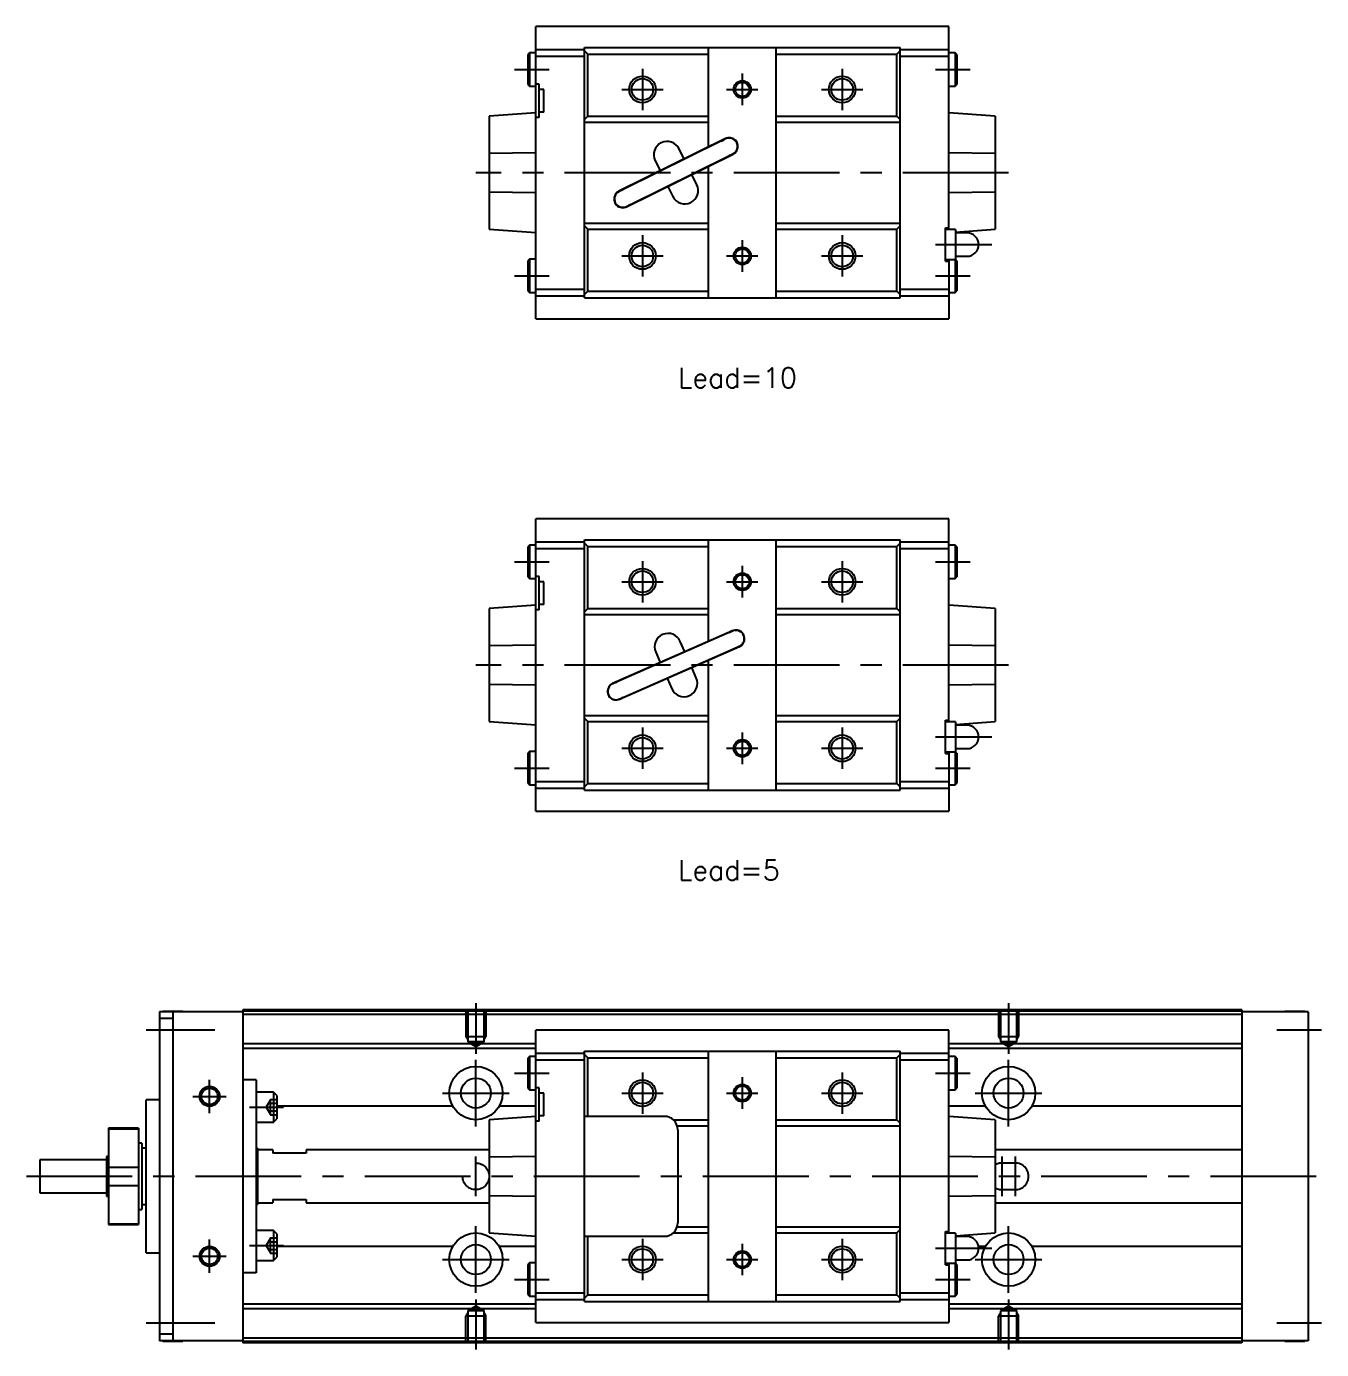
# Model space of a CAD drawing. Extents: x -1 to 371, y -8 to 379.
# Drawn here: x 86.6 to 281.1, y 179.9 to 378.5 of the extents above; entities that cross this region are included whole.
import ezdxf

# ---------------------------------------------------------------- set-up
doc = ezdxf.new("R2010")
doc.units = 0
doc.header["$LTSCALE"] = 0.5
doc.linetypes.add('CENTER', pattern=[50.8, 31.75, -6.35, 6.35, -6.35])
doc.linetypes.add('DASHED', pattern=[19.05, 12.7, -6.35])
for name, color, linetype in [('MSM_CENTER', 1, 'CENTER'), ('MSM_CONTINUOUS', 7, 'CONTINUOUS'), ('MSM_DASHED', 4, 'DASHED'), ('MSM_NARROW', 5, 'CONTINUOUS'), ('MSM_PART_NUMBER', 7, 'CONTINUOUS')]:
    doc.layers.add(name, color=color, linetype=linetype)
doc.styles.get("Standard").update_dxf_attribs({"font": 'txt.shx', "height": 1, "bigfont": 'bigfont.shx'})

msp = doc.modelspace()

# ---------------------------------------------------------------- linework, layer by layer
at = {"layer": 'MSM_CENTER'}
for p, q in [((159.91, 372.06), (165.11, 372.06)), ((179.11, 372.16), (179.11, 365.96)), ((194.11, 371.43), (194.11, 366.7)), ((209.11, 372.16), (209.11, 365.96)), ((223.11, 372.06), (228.31, 372.06)), ((176.01, 369.06), (182.21, 369.06)), ((191.74, 369.06), (196.47, 369.06)), ((206.01, 369.06), (212.21, 369.06)), ((234.11, 356.56), (154.11, 356.56)), ((179.11, 347.16), (179.11, 340.96)), ((194.11, 346.43), (194.11, 341.7)), ((209.11, 347.16), (209.11, 340.96)), ((223.11, 345.76), (231.61, 345.76)), ((176.01, 344.06), (182.21, 344.06)), ((191.74, 344.06), (196.47, 344.06)), ((206.01, 344.06), (212.21, 344.06)), ((159.91, 341.06), (165.11, 341.06)), ((223.11, 341.06), (228.31, 341.06)), ((159.91, 298.16), (165.11, 298.16)), ((179.11, 298.26), (179.11, 292.06)), ((209.11, 298.26), (209.11, 292.06)), ((223.11, 298.16), (228.31, 298.16)), ((194.11, 297.53), (194.11, 292.8)), ((176.01, 295.16), (182.21, 295.16)), ((191.74, 295.16), (196.47, 295.16)), ((206.01, 295.16), (212.21, 295.16)), ((234.11, 282.66), (154.11, 282.66)), ((179.11, 273.26), (179.11, 267.06)), ((194.11, 272.53), (194.11, 267.8)), ((209.11, 273.26), (209.11, 267.06)), ((176.01, 270.16), (182.21, 270.16)), ((191.74, 270.16), (196.47, 270.16)), ((206.01, 270.16), (212.21, 270.16)), ((223.11, 271.86), (231.61, 271.86)), ((159.91, 267.16), (165.11, 267.16)), ((223.11, 267.16), (228.31, 267.16)), ((154.11, 231.91), (154.11, 224.28)), ((234.11, 231.91), (234.11, 224.28)), ((104.61, 227.91), (114.91, 227.91)), ((274.41, 227.91), (281.11, 227.91)), ((154.11, 213.41), (154.11, 223.41)), ((234.11, 213.41), (234.11, 223.41)), ((159.91, 221.41), (165.11, 221.41)), ((179.11, 221.51), (179.11, 215.31)), ((194.11, 220.78), (194.11, 216.05)), ((209.11, 221.51), (209.11, 215.31)), ((223.11, 221.41), (228.31, 221.41)), ((114.11, 215.41), (114.11, 220.41)), ((111.61, 217.91), (116.61, 217.91)), ((149.11, 218.41), (159.11, 218.41)), ((176.01, 218.41), (182.21, 218.41)), ((191.74, 218.41), (196.47, 218.41)), ((206.01, 218.41), (212.21, 218.41)), ((229.11, 218.41), (239.11, 218.41)), ((120.11, 216.3), (125.21, 216.3)), ((154.11, 202.91), (154.11, 208.91)), ((233.11, 208.91), (233.11, 202.91)), ((235.11, 208.91), (235.11, 202.91)), ((86.61, 205.91), (281.11, 205.91)), ((154.11, 188.41), (154.11, 198.41)), ((234.11, 188.41), (234.11, 198.41)), ((114.11, 191.41), (114.11, 196.41)), ((120.11, 195.52), (125.21, 195.52)), ((179.11, 196.51), (179.11, 190.31)), ((194.11, 195.78), (194.11, 191.05)), ((209.11, 196.51), (209.11, 190.31)), ((223.11, 195.11), (231.61, 195.11)), ((111.61, 193.91), (116.61, 193.91)), ((149.11, 193.41), (159.11, 193.41)), ((176.01, 193.41), (182.21, 193.41)), ((191.74, 193.41), (196.47, 193.41)), ((206.01, 193.41), (212.21, 193.41)), ((229.11, 193.41), (239.11, 193.41)), ((159.91, 190.41), (165.11, 190.41)), ((223.11, 190.41), (228.31, 190.41)), ((154.11, 187.42), (154.11, 179.91)), ((234.11, 187.42), (234.11, 179.91)), ((104.61, 183.91), (114.91, 183.91)), ((274.41, 183.91), (281.11, 183.91))]:
    msp.add_line(p, q, dxfattribs=at)
at = {"layer": 'MSM_CONTINUOUS'}
for p, q in [((225.11, 378.51), (163.11, 378.51)), ((163.11, 334.61), (163.11, 378.51)), ((225.11, 348.01), (225.11, 378.51)), ((170.41, 337.76), (170.41, 375.36)), ((170.41, 375.36), (217.81, 375.36)), ((189.01, 375.36), (189.01, 360.41)), ((199.21, 337.76), (199.21, 375.36)), ((217.81, 337.76), (217.81, 375.36)), ((162.16, 374.56), (161.91, 374.31)), ((161.91, 374.31), (161.91, 369.81)), ((163.11, 374.56), (162.16, 374.56)), ((162.16, 374.56), (162.16, 369.56)), ((163.11, 375.06), (170.41, 375.06)), ((163.11, 374.06), (170.41, 374.06)), ((170.91, 374.36), (170.41, 374.86)), ((170.91, 365.06), (170.91, 374.36)), ((170.91, 374.36), (189.01, 374.36)), ((199.21, 374.36), (217.31, 374.36)), ((217.81, 374.86), (217.31, 374.36)), ((217.31, 365.06), (217.31, 374.36)), ((217.81, 375.06), (225.11, 375.06)), ((217.81, 374.06), (225.11, 374.06)), ((226.06, 374.56), (225.11, 374.56)), ((226.06, 374.56), (226.06, 369.56)), ((226.31, 374.31), (226.06, 374.56)), ((226.31, 374.31), (226.31, 369.81)), ((161.91, 369.81), (162.16, 369.56)), ((162.16, 369.56), (163.11, 369.56)), ((163.61, 369.86), (163.11, 369.86)), ((163.61, 364.86), (163.61, 369.86)), ((225.11, 369.56), (226.06, 369.56)), ((226.06, 369.56), (226.31, 369.81)), ((164.31, 369.06), (163.61, 369.06)), ((164.31, 365.66), (164.31, 369.06)), ((163.11, 365.56), (156.11, 365.06)), ((164.31, 365.66), (163.61, 365.66)), ((232.11, 365.06), (225.11, 365.56)), ((156.11, 365.06), (156.11, 348.06)), ((163.61, 364.86), (163.11, 364.86)), ((170.41, 364.56), (170.91, 365.06)), ((170.41, 364.16), (189.01, 364.16)), ((170.91, 365.06), (189.01, 365.06)), ((199.21, 365.06), (217.31, 365.06)), ((199.21, 364.16), (217.81, 364.16)), ((217.31, 365.06), (217.81, 364.56)), ((232.11, 365.06), (232.11, 348.06)), ((191.58, 361.68), (175.58, 353.78)), ((191.6, 361.63), (191.29, 361.48)), ((163.11, 359.52), (156.11, 359.43)), ((190.87, 361.27), (176.34, 354.09)), ((185.37, 358.61), (184.62, 360.14)), ((190.87, 361.27), (191.2, 361.4)), ((232.11, 359.43), (225.11, 359.52)), ((176.73, 351.45), (192.73, 359.35)), ((177.44, 351.85), (191.98, 359.03)), ((181.03, 358.37), (181.79, 356.84)), ((189.01, 357.51), (189.01, 337.76)), ((192.28, 359.22), (191.98, 359.03)), ((192.39, 359.23), (192.71, 359.39)), ((187.28, 354.76), (186.52, 356.28)), ((156.11, 353.69), (163.11, 353.6)), ((175.92, 353.89), (175.6, 353.73)), ((176.03, 353.9), (176.34, 354.09)), ((182.94, 354.51), (183.69, 352.99)), ((225.11, 353.6), (232.11, 353.69)), ((176.71, 351.49), (177.02, 351.64)), ((177.11, 351.72), (177.44, 351.85)), ((156.11, 348.06), (163.11, 347.56)), ((170.41, 348.96), (189.01, 348.96)), ((170.91, 348.06), (170.41, 348.56)), ((170.91, 348.06), (189.01, 348.06)), ((170.91, 338.76), (170.91, 348.06)), ((199.21, 348.96), (217.81, 348.96)), ((199.21, 348.06), (217.31, 348.06)), ((217.81, 348.56), (217.31, 348.06)), ((217.31, 338.76), (217.31, 348.06)), ((224.61, 348.26), (225.11, 348.26)), ((224.61, 343.26), (224.61, 348.26)), ((226.11, 348.01), (224.61, 348.01)), ((226.11, 347.63), (232.11, 348.06)), ((226.11, 348.01), (226.11, 343.51)), ((227.86, 347.51), (226.11, 347.51)), ((226.11, 344.01), (227.86, 344.01)), ((162.16, 343.56), (161.91, 343.31)), ((161.91, 343.31), (161.91, 338.81)), ((162.16, 343.56), (162.16, 338.56)), ((163.11, 343.56), (162.16, 343.56)), ((224.61, 343.51), (226.11, 343.51)), ((224.61, 343.26), (225.11, 343.26)), ((225.11, 343.51), (225.11, 334.61)), ((226.06, 343.51), (226.06, 338.56)), ((226.31, 343.31), (226.11, 343.51)), ((226.31, 343.31), (226.31, 338.81)), ((161.91, 338.81), (162.16, 338.56)), ((162.16, 338.56), (163.11, 338.56)), ((163.11, 339.06), (170.41, 339.06)), ((163.11, 338.06), (170.41, 338.06)), ((170.41, 338.26), (170.91, 338.76)), ((170.41, 337.76), (217.81, 337.76)), ((170.91, 338.76), (189.01, 338.76)), ((199.21, 338.76), (217.31, 338.76)), ((217.31, 338.76), (217.81, 338.26)), ((217.81, 339.06), (225.11, 339.06)), ((217.81, 338.06), (225.11, 338.06)), ((225.11, 338.56), (226.06, 338.56)), ((226.06, 338.56), (226.31, 338.81)), ((163.11, 334.61), (225.11, 334.61)), ((225.11, 304.61), (163.11, 304.61)), ((163.11, 260.71), (163.11, 304.61)), ((225.11, 274.11), (225.11, 304.61)), ((162.16, 300.66), (161.91, 300.41)), ((161.91, 300.41), (161.91, 295.91)), ((163.11, 300.66), (162.16, 300.66)), ((162.16, 300.66), (162.16, 295.66)), ((163.11, 301.16), (170.41, 301.16)), ((163.11, 300.16), (170.41, 300.16)), ((170.41, 263.86), (170.41, 301.46)), ((170.41, 301.46), (217.81, 301.46)), ((170.91, 300.46), (170.41, 300.96)), ((170.91, 291.16), (170.91, 300.46)), ((170.91, 300.46), (189.01, 300.46)), ((189.01, 301.46), (189.01, 286.21)), ((199.21, 263.86), (199.21, 301.46)), ((199.21, 300.46), (217.31, 300.46)), ((217.81, 300.96), (217.31, 300.46)), ((217.31, 291.16), (217.31, 300.46)), ((217.81, 263.86), (217.81, 301.46)), ((217.81, 301.16), (225.11, 301.16)), ((217.81, 300.16), (225.11, 300.16)), ((226.06, 300.66), (225.11, 300.66)), ((226.06, 300.66), (226.06, 295.66)), ((226.31, 300.41), (226.06, 300.66)), ((226.31, 300.41), (226.31, 295.91)), ((163.61, 295.96), (163.11, 295.96)), ((163.61, 290.96), (163.61, 295.96)), ((161.91, 295.91), (162.16, 295.66)), ((162.16, 295.66), (163.11, 295.66)), ((164.31, 295.16), (163.61, 295.16)), ((164.31, 291.76), (164.31, 295.16)), ((225.11, 295.66), (226.06, 295.66)), ((226.06, 295.66), (226.31, 295.91)), ((163.11, 291.66), (156.11, 291.16)), ((156.11, 291.16), (156.11, 274.16)), ((163.61, 290.96), (163.11, 290.96)), ((164.31, 291.76), (163.61, 291.76)), ((170.41, 290.66), (170.91, 291.16)), ((170.41, 290.26), (189.01, 290.26)), ((170.91, 291.16), (189.01, 291.16)), ((199.21, 291.16), (217.31, 291.16)), ((199.21, 290.26), (217.81, 290.26)), ((217.31, 291.16), (217.81, 290.66)), ((232.11, 291.16), (225.11, 291.66)), ((232.11, 291.16), (232.11, 274.16)), ((192.63, 287.8), (174.63, 279.9)), ((191.9, 287.43), (175.4, 280.18)), ((185.46, 284.66), (184.78, 286.21)), ((192.65, 287.76), (192.33, 287.61)), ((163.11, 285.62), (156.11, 285.53)), ((175.68, 277.52), (193.68, 285.42)), ((176.41, 277.9), (192.91, 285.14)), ((181.12, 284.6), (181.8, 283.05)), ((193.33, 285.32), (193.66, 285.47)), ((232.11, 285.53), (225.11, 285.62)), ((187.19, 280.72), (186.51, 282.27)), ((189.01, 283.37), (189.01, 263.86)), ((182.85, 280.67), (183.53, 279.11)), ((156.11, 279.79), (163.11, 279.7)), ((174.98, 280), (174.65, 279.86)), ((225.11, 279.7), (232.11, 279.79)), ((175.66, 277.57), (175.98, 277.71)), ((156.11, 274.16), (163.11, 273.66)), ((170.41, 275.06), (189.01, 275.06)), ((170.91, 274.16), (170.41, 274.66)), ((170.91, 274.16), (189.01, 274.16)), ((170.91, 264.86), (170.91, 274.16)), ((199.21, 275.06), (217.81, 275.06)), ((199.21, 274.16), (217.31, 274.16)), ((217.81, 274.66), (217.31, 274.16)), ((217.31, 264.86), (217.31, 274.16)), ((224.61, 274.36), (225.11, 274.36)), ((224.61, 269.36), (224.61, 274.36)), ((226.11, 274.11), (224.61, 274.11)), ((226.11, 273.73), (232.11, 274.16)), ((226.11, 274.11), (226.11, 269.61)), ((227.86, 273.61), (226.11, 273.61)), ((226.11, 270.11), (227.86, 270.11)), ((162.16, 269.66), (161.91, 269.41)), ((161.91, 269.41), (161.91, 264.91)), ((162.16, 269.66), (162.16, 264.66)), ((163.11, 269.66), (162.16, 269.66)), ((224.61, 269.61), (226.11, 269.61)), ((224.61, 269.36), (225.11, 269.36)), ((225.11, 269.61), (225.11, 260.71)), ((226.06, 269.61), (226.06, 264.66)), ((226.31, 269.41), (226.11, 269.61)), ((226.31, 269.41), (226.31, 264.91)), ((161.91, 264.91), (162.16, 264.66)), ((162.16, 264.66), (163.11, 264.66)), ((163.11, 265.16), (170.41, 265.16)), ((163.11, 264.16), (170.41, 264.16)), ((170.41, 264.36), (170.91, 264.86)), ((170.91, 264.86), (189.01, 264.86)), ((199.21, 264.86), (217.31, 264.86)), ((217.31, 264.86), (217.81, 264.36)), ((217.81, 265.16), (225.11, 265.16)), ((217.81, 264.16), (225.11, 264.16)), ((225.11, 264.66), (226.06, 264.66)), ((226.06, 264.66), (226.31, 264.91)), ((170.41, 263.86), (217.81, 263.86)), ((163.11, 260.71), (225.11, 260.71)), ((119.11, 230.61), (106.61, 230.61)), ((106.61, 230.61), (106.61, 181.21)), ((107.11, 230.61), (107.11, 230.66)), ((110.11, 230.66), (107.11, 230.66)), ((108.61, 230.61), (108.61, 181.21)), ((110.11, 230.61), (110.11, 230.66)), ((119.11, 230.91), (119.11, 180.91)), ((269.11, 230.91), (119.11, 230.91)), ((269.11, 230.71), (119.11, 230.71)), ((269.11, 230.91), (269.11, 180.91)), ((279.11, 230.61), (269.11, 230.61)), ((275.61, 230.61), (275.61, 230.66)), ((278.61, 230.66), (275.61, 230.66)), ((278.61, 230.61), (278.61, 230.66)), ((279.11, 230.61), (279.11, 181.21)), ((108.61, 229.61), (106.61, 229.61)), ((269.11, 230.21), (119.11, 230.21)), ((225.11, 227.86), (163.11, 227.86)), ((163.11, 183.96), (163.11, 227.86)), ((225.11, 197.36), (225.11, 227.86)), ((163.11, 225.81), (119.11, 225.81)), ((163.11, 225.11), (119.11, 225.11)), ((170.41, 224.71), (217.81, 224.71)), ((170.41, 187.11), (170.41, 224.71)), ((189.01, 224.71), (189.01, 187.11)), ((199.21, 187.11), (199.21, 224.71)), ((217.81, 187.11), (217.81, 224.71)), ((269.11, 225.81), (225.11, 225.81)), ((269.11, 225.11), (225.11, 225.11)), ((162.16, 223.91), (161.91, 223.66)), ((161.91, 223.66), (161.91, 219.16)), ((163.11, 223.91), (162.16, 223.91)), ((162.16, 223.91), (162.16, 218.91)), ((163.11, 224.41), (170.41, 224.41)), ((163.11, 223.41), (170.41, 223.41)), ((170.91, 223.71), (170.41, 224.21)), ((170.91, 223.71), (189.01, 223.71)), ((170.91, 214.91), (170.91, 223.71)), ((199.21, 223.71), (217.31, 223.71)), ((217.81, 224.21), (217.31, 223.71)), ((217.31, 214.41), (217.31, 223.71)), ((217.81, 224.41), (225.11, 224.41)), ((217.81, 223.41), (225.11, 223.41)), ((226.06, 223.91), (225.11, 223.91)), ((226.06, 223.91), (226.06, 218.91)), ((226.31, 223.66), (226.06, 223.91)), ((226.31, 223.66), (226.31, 219.16)), ((121.11, 220.41), (119.11, 220.41)), ((121.11, 220.41), (121.11, 191.41)), ((123.71, 218.55), (121.11, 218.55)), ((123.71, 218.55), (123.71, 214.05)), ((124.21, 218.05), (123.71, 218.55)), ((161.91, 219.16), (162.16, 218.91)), ((162.16, 218.91), (163.11, 218.91)), ((163.61, 219.21), (163.11, 219.21)), ((163.61, 214.21), (163.61, 219.21)), ((225.11, 218.91), (226.06, 218.91)), ((226.06, 218.91), (226.31, 219.16)), ((106.61, 217.41), (104.61, 217.41)), ((104.61, 194.41), (104.61, 217.41)), ((124.21, 218.05), (124.21, 214.55)), ((164.31, 218.41), (163.61, 218.41)), ((164.31, 215.01), (164.31, 218.41)), ((123.71, 214.05), (124.21, 214.55)), ((150.62, 216.45), (124.21, 216.45)), ((163.11, 214.91), (156.11, 214.41)), ((163.11, 216.45), (157.59, 216.45)), ((164.31, 215.01), (163.61, 215.01)), ((182.41, 214.91), (170.41, 214.91)), ((230.62, 216.45), (225.11, 216.45)), ((232.11, 214.41), (225.11, 214.91)), ((269.11, 216.45), (237.59, 216.45)), ((103.41, 213.16), (98.91, 213.16)), ((98.91, 213.16), (98.91, 198.66)), ((98.91, 213.03), (103.41, 213.03)), ((103.41, 213.16), (103.41, 198.66)), ((121.11, 214.05), (123.71, 214.05)), ((156.11, 214.41), (156.11, 197.41)), ((163.61, 214.21), (163.11, 214.21)), ((183.73, 214.41), (189.01, 214.41)), ((184.31, 213.51), (189.01, 213.51)), ((184.41, 212.91), (184.41, 198.91)), ((199.21, 214.41), (217.31, 214.41)), ((199.21, 213.51), (217.81, 213.51)), ((217.31, 214.41), (217.81, 213.91)), ((232.11, 214.41), (232.11, 197.41)), ((103.91, 210.91), (103.41, 210.91)), ((103.91, 210.91), (103.91, 200.91)), ((98.61, 208.91), (98.61, 202.91)), ((98.91, 208.91), (98.61, 208.91)), ((104.61, 210.16), (103.91, 210.16)), ((121.31, 210.16), (121.11, 210.16)), ((121.31, 210.16), (121.31, 201.66)), ((123.61, 209.91), (121.31, 209.91)), ((123.61, 209.91), (123.61, 209.41)), ((128.61, 209.41), (123.61, 209.41)), ((128.61, 209.91), (128.61, 209.41)), ((156.11, 209.91), (128.61, 209.91)), ((163.11, 208.87), (156.11, 208.78)), ((232.11, 208.78), (225.11, 208.87)), ((269.11, 209.91), (232.11, 209.91)), ((88.61, 208.41), (88.61, 203.41)), ((98.61, 208.41), (88.61, 208.41)), ((98.91, 207.28), (103.41, 207.28)), ((88.61, 203.41), (98.61, 203.41)), ((98.61, 202.91), (98.91, 202.91)), ((98.91, 204.55), (103.41, 204.55)), ((156.11, 203.04), (163.11, 202.95)), ((225.11, 202.95), (232.11, 203.04)), ((103.41, 200.91), (103.91, 200.91)), ((103.91, 201.66), (104.61, 201.66)), ((121.11, 201.66), (121.31, 201.66)), ((121.31, 201.91), (123.61, 201.91)), ((123.61, 202.41), (128.61, 202.41)), ((123.61, 202.41), (123.61, 201.91)), ((128.61, 202.41), (128.61, 201.91)), ((128.61, 201.91), (156.11, 201.91)), ((232.11, 201.91), (269.11, 201.91)), ((98.91, 198.79), (103.41, 198.79)), ((98.91, 198.66), (103.41, 198.66)), ((123.71, 197.77), (121.11, 197.77)), ((123.71, 197.77), (123.71, 193.27)), ((124.21, 197.27), (123.71, 197.77)), ((124.21, 197.27), (124.21, 193.77)), ((156.11, 197.41), (163.11, 196.91)), ((170.41, 196.91), (182.41, 196.91)), ((170.91, 188.11), (170.91, 196.91)), ((183.73, 197.41), (189.01, 197.41)), ((184.31, 198.31), (189.01, 198.31)), ((199.21, 198.31), (217.81, 198.31)), ((199.21, 197.41), (217.31, 197.41)), ((217.81, 197.91), (217.31, 197.41)), ((217.31, 188.11), (217.31, 197.41)), ((224.61, 197.61), (225.11, 197.61)), ((224.61, 192.61), (224.61, 197.61)), ((226.11, 197.36), (224.61, 197.36)), ((226.11, 196.98), (232.11, 197.41)), ((226.11, 197.36), (226.11, 192.86)), ((227.86, 196.86), (226.11, 196.86)), ((150.62, 195.37), (124.21, 195.37)), ((163.11, 195.37), (157.59, 195.37)), ((230.62, 195.37), (229.59, 195.37)), ((269.11, 195.37), (237.59, 195.37)), ((104.61, 194.41), (106.61, 194.41)), ((121.11, 193.27), (123.71, 193.27)), ((123.71, 193.27), (124.21, 193.77)), ((162.16, 192.91), (161.91, 192.66)), ((161.91, 192.66), (161.91, 188.16)), ((162.16, 192.91), (162.16, 187.91)), ((163.11, 192.91), (162.16, 192.91)), ((224.61, 192.86), (226.11, 192.86)), ((225.11, 192.86), (225.11, 183.96)), ((226.06, 192.86), (226.06, 187.91)), ((226.11, 193.36), (227.86, 193.36)), ((226.31, 192.66), (226.11, 192.86)), ((226.31, 192.66), (226.31, 188.16)), ((121.11, 191.41), (119.11, 191.41)), ((224.61, 192.61), (225.11, 192.61)), ((163.11, 186.71), (119.11, 186.71)), ((161.91, 188.16), (162.16, 187.91)), ((162.16, 187.91), (163.11, 187.91)), ((163.11, 188.41), (170.41, 188.41)), ((163.11, 187.41), (170.41, 187.41)), ((170.41, 187.61), (170.91, 188.11)), ((170.41, 187.11), (217.81, 187.11)), ((170.91, 188.11), (189.01, 188.11)), ((199.21, 188.11), (217.31, 188.11)), ((217.31, 188.11), (217.81, 187.61)), ((217.81, 188.41), (225.11, 188.41)), ((217.81, 187.41), (225.11, 187.41)), ((225.11, 187.91), (226.06, 187.91)), ((269.11, 186.71), (225.11, 186.71)), ((226.06, 187.91), (226.31, 188.16)), ((163.11, 186.01), (119.11, 186.01)), ((269.11, 186.01), (225.11, 186.01)), ((163.11, 183.96), (225.11, 183.96)), ((108.61, 182.21), (106.61, 182.21)), ((119.11, 181.21), (106.61, 181.21)), ((107.11, 181.16), (107.11, 181.21)), ((107.11, 181.16), (110.11, 181.16)), ((110.11, 181.16), (110.11, 181.21)), ((269.11, 181.61), (119.11, 181.61)), ((269.11, 181.11), (119.11, 181.11)), ((269.11, 180.91), (119.11, 180.91)), ((279.11, 181.21), (269.11, 181.21)), ((275.61, 181.16), (275.61, 181.21)), ((275.61, 181.16), (278.61, 181.16)), ((278.61, 181.16), (278.61, 181.21))]:
    msp.add_line(p, q, dxfattribs=at)
for centre, radius in [((179.11, 369.06), 1.62), ((194.11, 369.06), 1.06), ((209.11, 369.06), 1.62), ((179.11, 344.06), 1.62), ((209.11, 344.06), 1.62), ((194.11, 344.06), 1.06), ((179.11, 295.16), 1.62), ((194.11, 295.16), 1.06), ((209.11, 295.16), 1.62), ((179.11, 270.16), 1.62), ((194.11, 270.16), 1.06), ((209.11, 270.16), 1.62), ((154.11, 218.41), 4), ((154.11, 218.41), 2.25), ((234.11, 218.41), 4), ((234.11, 218.41), 2.25), ((114.11, 217.91), 1.23), ((179.11, 218.41), 1.62), ((194.11, 218.41), 1.06), ((209.11, 218.41), 1.62), ((154.11, 193.41), 4), ((234.11, 193.41), 4), ((114.11, 193.91), 1.23), ((154.11, 193.41), 2.25), ((179.11, 193.41), 1.62), ((209.11, 193.41), 1.62), ((234.11, 193.41), 2.25), ((194.11, 193.41), 1.06)]:
    msp.add_circle(centre, radius, dxfattribs=at)
for centre, radius, start, end in [((192.16, 360.51), 1.3, 275.5498, 137.006), ((192.16, 360.51), 1.25, 296.2779, 116.2779), ((182.83, 359.25), 2, 26.2779, 206.2779), ((176.16, 352.61), 1.3, 95.5498, 317.006), ((176.16, 352.61), 1.25, 116.2779, 296.2779), ((185.48, 353.87), 2, 206.2779, 26.2779), ((227.86, 345.76), 1.75, 270, 90), ((182.95, 285.41), 2, 23.6961, 203.6961), ((193.3, 283.76), 3.92, 105.6343, 110.9103), ((193.16, 286.61), 1.3, 272.968, 134.4242), ((193.16, 286.61), 1.25, 293.6961, 113.6961), ((192.2, 286.79), 1.8, 293.3543, 304.8918), ((179.11, 273.16), 7.94, 117.8361, 120.4339), ((185.36, 279.91), 2, 203.6961, 23.6961), ((175.16, 278.71), 1.3, 92.968, 314.4242), ((175.16, 278.71), 1.25, 113.6961, 293.6961), ((175.67, 279.56), 1.82, 282.5713, 293.9767), ((227.86, 271.86), 1.75, 270, 90), ((182.41, 212.91), 2, 0, 90), ((182.41, 198.91), 2, 270, 0), ((227.86, 195.11), 1.75, 270, 90)]:
    msp.add_arc(centre, radius, start, end, dxfattribs=at)
at = {"layer": 'MSM_DASHED'}
for p, q in [((152.61, 230.91), (152.61, 226.91)), ((152.88, 230.91), (152.88, 226.11)), ((155.34, 226.11), (155.34, 230.91)), ((155.61, 230.91), (155.61, 226.91)), ((232.61, 230.91), (232.61, 226.91)), ((232.88, 230.91), (232.88, 226.11)), ((235.34, 226.11), (235.34, 230.91)), ((235.61, 230.91), (235.61, 226.91)), ((152.61, 226.91), (155.61, 226.91)), ((152.88, 226.44), (152.61, 226.91)), ((155.34, 226.44), (155.61, 226.91)), ((232.61, 226.91), (235.61, 226.91)), ((232.88, 226.44), (232.61, 226.91)), ((235.34, 226.44), (235.61, 226.91)), ((152.88, 226.11), (154.11, 225.4)), ((155.34, 226.11), (152.88, 226.11)), ((154.11, 225.4), (155.34, 226.11)), ((232.88, 226.11), (234.11, 225.4)), ((235.34, 226.11), (232.88, 226.11)), ((234.11, 225.4), (235.34, 226.11)), ((123.21, 217.3), (122.63, 216.3)), ((123.21, 217.46), (124.21, 217.46)), ((123.21, 217.46), (123.21, 215.15)), ((123.21, 216.88), (124.21, 216.88)), ((122.63, 216.3), (123.21, 215.3)), ((123.21, 215.73), (124.21, 215.73)), ((123.21, 215.15), (124.21, 215.15)), ((235.11, 207.91), (233.11, 207.91)), ((233.11, 203.91), (235.11, 203.91)), ((123.21, 196.67), (124.21, 196.67)), ((123.21, 196.67), (123.21, 194.36)), ((123.21, 196.52), (122.63, 195.52)), ((122.63, 195.52), (123.21, 194.52)), ((123.21, 196.1), (124.21, 196.1)), ((123.21, 194.94), (124.21, 194.94)), ((123.21, 194.36), (124.21, 194.36)), ((152.88, 185.38), (152.61, 184.91)), ((155.61, 184.91), (152.61, 184.91)), ((152.61, 180.91), (152.61, 184.91)), ((154.11, 186.42), (152.88, 185.71)), ((152.88, 185.71), (152.88, 180.91)), ((155.34, 185.71), (152.88, 185.71)), ((155.34, 185.71), (154.11, 186.42)), ((155.34, 180.91), (155.34, 185.71)), ((155.34, 185.38), (155.61, 184.91)), ((155.61, 180.91), (155.61, 184.91)), ((232.88, 185.38), (232.61, 184.91)), ((232.61, 180.91), (232.61, 184.91)), ((235.61, 184.91), (232.61, 184.91)), ((234.11, 186.42), (232.88, 185.71)), ((232.88, 185.71), (232.88, 180.91)), ((235.34, 185.71), (232.88, 185.71)), ((235.34, 185.71), (234.11, 186.42)), ((235.34, 180.91), (235.34, 185.71)), ((235.34, 185.38), (235.61, 184.91)), ((235.61, 180.91), (235.61, 184.91))]:
    msp.add_line(p, q, dxfattribs=at)
msp.add_circle((154.11, 205.91), 2, dxfattribs=at)
for centre, start, end in [((233.11, 205.91), 90, 120), ((235.11, 205.91), 270, 90), ((233.11, 205.91), 240, 270)]:
    msp.add_arc(centre, 2, start, end, dxfattribs=at)
at = {"layer": 'MSM_NARROW'}
for centre, radius in [((179.11, 369.06), 2), ((194.11, 369.06), 1.3), ((209.11, 369.06), 2), ((179.11, 344.06), 2), ((209.11, 344.06), 2), ((194.11, 344.06), 1.3), ((179.11, 295.16), 2), ((194.11, 295.16), 1.3), ((209.11, 295.16), 2), ((179.11, 270.16), 2), ((209.11, 270.16), 2), ((194.11, 270.16), 1.3), ((114.11, 217.91), 1.5), ((179.11, 218.41), 2), ((194.11, 218.41), 1.3), ((209.11, 218.41), 2), ((114.11, 193.91), 1.5), ((179.11, 193.41), 2), ((194.11, 193.41), 1.3), ((209.11, 193.41), 2)]:
    msp.add_circle(centre, radius, dxfattribs=at)

# ---------------------------------------------------------------- texts
at = {"layer": 'MSM_PART_NUMBER'}
for s, p in [('Lead=10', (184.45, 324.28)), ('Lead=5', (184.45, 250.38))]:
    msp.add_text(s, height=3, dxfattribs=at).set_placement(p)

doc.saveas('drawing.dxf')
